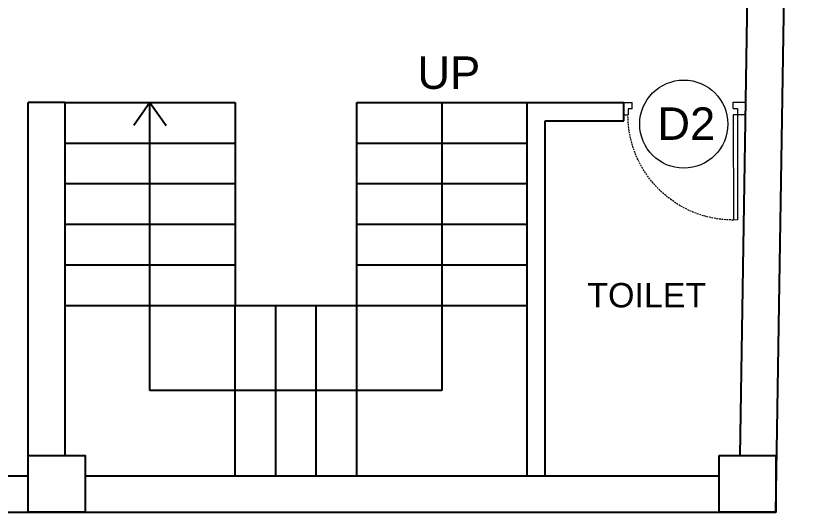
# Model space of a CAD drawing. Header units: inches. Extents: x -9985691 to 3643, y -3270716 to 4788.
# Drawn here: x -4985784.2 to -4985590.9, y -3263134.1 to -3263011.7 of the extents above; entities that cross this region are included whole.
import ezdxf

# ---------------------------------------------------------------- set-up
doc = ezdxf.new("R2010")
doc.units = ezdxf.units.IN
doc.header["$LTSCALE"] = 2
doc.header["$MEASUREMENT"] = 0
doc.linetypes.add('HIDDEN', pattern=[0.375, 0.25, -0.125])
doc.layers.get('0').update_dxf_attribs({"linetype": 'CONTINUOUS'})
for name, color, linetype, lineweight in [('Annotate-Lite.w', 177, 'CONTINUOUS', 9), ('Door-Window.w', 4, 'CONTINUOUS', 15), ('TEXT', 181, 'CONTINUOUS', 25)]:
    doc.layers.add(name, color=color, linetype=linetype, lineweight=lineweight)
doc.styles.add('arial.', font='arial.ttf')
doc.styles.add('gaurav', font='arial.ttf')

# ---------------------------------------------------------------- blocks, each defined once
blk = doc.blocks.new('3-0')
at = {"ltscale": 3}
for p, q in [((11063.05, 10097.68), (11065.97, 10099.9)), ((11065.97, 10099.9), (11066.71, 10098.92)), ((11063.05, 10097.68), (11064.53, 10095.73)), ((11065.25, 10097.81), (11066.71, 10098.92)), ((11065.99, 10096.84), (11065.25, 10097.81)), ((11065.99, 10096.84), (11064.53, 10095.73)), ((11085.5, 10074.13), (11110.32, 10092.96)), ((11111.05, 10091.97), (11110.32, 10092.96)), ((11086.24, 10073.15), (11111.05, 10091.97)), ((11086.24, 10073.15), (11085.5, 10074.13)), ((11084.04, 10073.02), (11082.57, 10071.91)), ((11082.57, 10071.91), (11084.79, 10068.98)), ((11084.04, 10073.02), (11084.78, 10072.04)), ((11084.78, 10072.04), (11086.24, 10073.15)), ((11087.72, 10071.2), (11086.24, 10073.15)), ((11084.79, 10068.98), (11087.72, 10071.2))]:
    blk.add_line(p, q, dxfattribs=at)
at = {"layer": 'Door-Window.w', "color": 9, "linetype": 'HIDDEN', "lineweight": 18}
blk.add_arc((11085.5, 10074.13), 31.16, 37.1906, 127.1465, dxfattribs=at)

msp = doc.modelspace()

# ---------------------------------------------------------------- linework, layer by layer
at = {"ltscale": 0.5}
for p, q in [((-4985605.45, -3263120.11), (-4985603.39, -3262991.14)), ((-4985781.03, -3263120.11), (-4985781.03, -3263033.11)), ((-4985772.03, -3263033.11), (-4985781.03, -3263033.11)), ((-4985772.03, -3263033.11), (-4985730.03, -3263033.11)), ((-4985772.03, -3263033.11), (-4985772.03, -3263120.11)), ((-4985751.03, -3263033.11), (-4985754.99, -3263038.79)), ((-4985751.03, -3263104.11), (-4985751.03, -3263033.11)), ((-4985751.03, -3263033.11), (-4985747.07, -3263038.79)), ((-4985730.03, -3263033.11), (-4985730.03, -3263083.11)), ((-4985700.03, -3263033.11), (-4985658.03, -3263033.11)), ((-4985700.03, -3263083.11), (-4985700.03, -3263033.11)), ((-4985679.03, -3263033.11), (-4985679.03, -3263104.11)), ((-4985658.03, -3263125.11), (-4985658.03, -3263033.11)), ((-4985658.03, -3263033.11), (-4985634.13, -3263033.11)), ((-4985634.13, -3263037.61), (-4985634.13, -3263033.11)), ((-4985653.53, -3263125.11), (-4985653.53, -3263037.61)), ((-4985653.53, -3263037.61), (-4985634.13, -3263037.61)), ((-4985772.03, -3263043.11), (-4985730.03, -3263043.11)), ((-4985700.03, -3263043.11), (-4985658.03, -3263043.11)), ((-4985772.03, -3263053.11), (-4985730.03, -3263053.11)), ((-4985700.03, -3263053.11), (-4985658.03, -3263053.11)), ((-4985772.03, -3263063.11), (-4985730.03, -3263063.11)), ((-4985700.03, -3263063.11), (-4985658.03, -3263063.11)), ((-4985772.03, -3263073.11), (-4985730.03, -3263073.11)), ((-4985700.03, -3263073.11), (-4985658.03, -3263073.11)), ((-4985772.03, -3263083.11), (-4985730.03, -3263083.11)), ((-4985740.03, -3263083.11), (-4985700.03, -3263083.11)), ((-4985730.03, -3263125.11), (-4985730.03, -3263083.11)), ((-4985720.03, -3263125.11), (-4985720.03, -3263083.11)), ((-4985710.03, -3263125.11), (-4985710.03, -3263083.11)), ((-4985700.03, -3263083.11), (-4985658.03, -3263083.11)), ((-4985700.03, -3263125.11), (-4985700.03, -3263083.11)), ((-4985679.03, -3263104.11), (-4985751.03, -3263104.11)), ((-4985928.43, -3263125.11), (-4985781.03, -3263125.11)), ((-4985767.03, -3263125.11), (-4985610.67, -3263125.11))]:
    msp.add_line(p, q, dxfattribs=at)
msp.add_lwpolyline([(-4985942.43, -3263120.11), (-4985943.14, -3263134.11), (-4985596.67, -3263134.11), (-4985594.39, -3262991.14)], dxfattribs=at)
for points in [[(-4985781.03, -3263120.11), (-4985767.03, -3263120.11), (-4985767.03, -3263134.11), (-4985781.03, -3263134.11)], [(-4985610.67, -3263120.11), (-4985596.67, -3263120.11), (-4985596.67, -3263134.11), (-4985610.67, -3263134.11)]]:
    msp.add_lwpolyline(points, close=True, dxfattribs=at)
at = {"layer": 'Annotate-Lite.w', "ltscale": 0.005}
msp.add_circle((-4985619.38, -3263038.43), 10.86, dxfattribs=at)

# ---------------------------------------------------------------- block references
at = {"layer": 'Door-Window.w', "linetype": 'ByBlock', "xscale": -0.833158985154831, "yscale": 0.8331589852459729, "zscale": 0.8331589850765497, "rotation": 127.2669371278863}
msp.add_blockref('3-0', (-4984520.23, -3250603.49), dxfattribs=at)

# ---------------------------------------------------------------- texts
at = {"layer": 'Annotate-Lite.w', "ltscale": 0.005, "char_height": 8, "attachment_point": 7, "style": 'gaurav'}
for s, insert in [('UP', (-4985685.09, -3263029.87)), ('D2', (-4985625.91, -3263042.32))]:
    msp.add_mtext_dynamic_manual_height_columns(s, width=8, gutter_width=100, heights=[0], dxfattribs=dict(at, insert=insert))
at = {"layer": 'TEXT', "lineweight": -2, "insert": (-4985628.51, -3263080.64), "char_height": 6, "attachment_point": 5, "style": 'arial.'}
msp.add_mtext_dynamic_manual_height_columns('TOILET', width=45.7314, gutter_width=30, heights=[0], dxfattribs=at)

doc.saveas('drawing.dxf')
